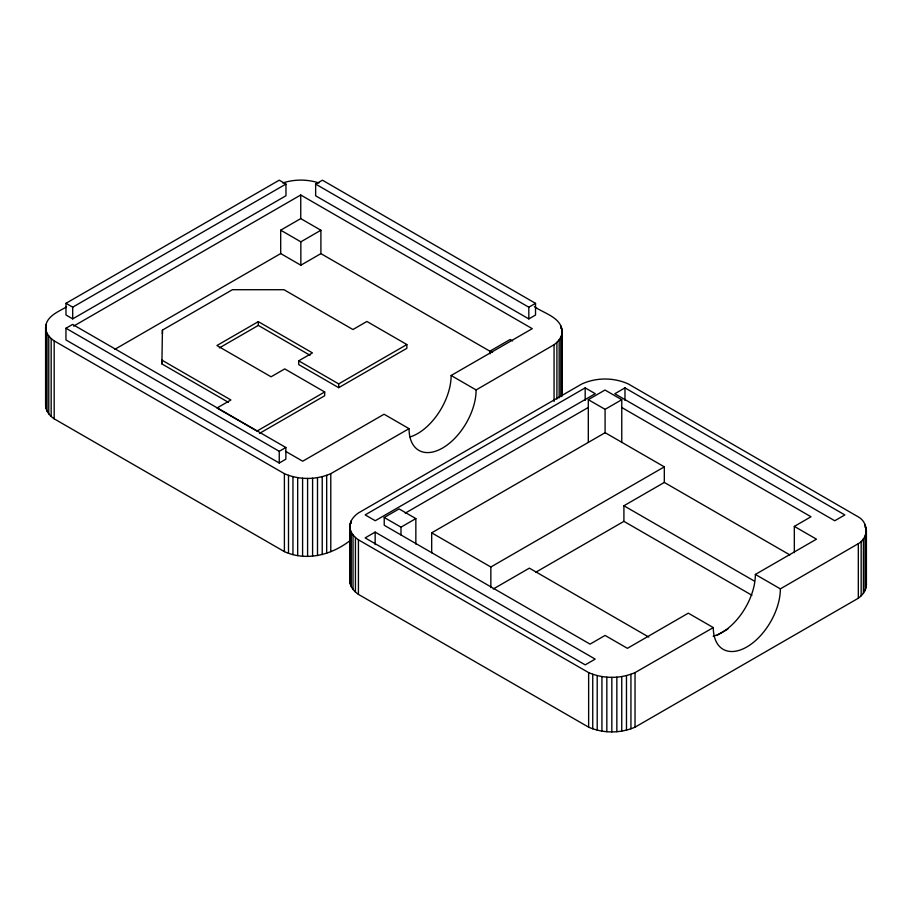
<?xml version="1.0" encoding="UTF-8"?>
<svg xmlns="http://www.w3.org/2000/svg" width="912" height="912" viewBox="0 0 912 912"><rect width="100%" height="100%" fill="white"/><g stroke="black" fill="none" stroke-linecap="round" stroke-linejoin="round"><path stroke-width="1.37" d="M228.445 402.34L161.903 363.922L162.427 330.11L232.423 289.708L283.997 289.72L352.933 329.528L366.898 321.469L406.855 344.542L406.855 348.316L338.694 387.68L298.726 364.606L298.726 360.821L312.451 352.898L258.313 321.64L216.908 345.534L271.058 376.793L284.738 368.904L324.695 391.978L324.695 395.751L259.441 433.428M534.386 306.603C543.826 313.477 561.211 317.125 562.157 331.364C562.077 336.904 558.372 341.59 554.063 344.736L476.121 389.937A47.424 27.383 -60 0 1 442.582 448.02A47.424 27.383 -60 0 1 409.043 428.663L384.066 414.23L302.704 461.21L285.456 451.258M866.4 530.282L866.4 584.843C866.32 590.395 862.615 595.08 858.317 598.226L635.037 727.172C620.479 733.487 603.197 733.487 588.639 727.172L358.427 594.385C353.936 591.318 349.946 586.633 349.843 580.944L349.843 526.395C349.946 520.695 353.936 516.021 358.427 512.954L581.822 383.986C596.334 377.363 613.844 377.363 628.357 383.986L858.317 516.91C868.669 522.644 868.669 537.932 858.317 543.666L780.364 588.867A47.424 27.383 -60 0 1 746.837 646.95A47.424 27.383 -60 0 1 713.298 627.581L688.309 613.16L627.41 648.329L605.089 635.436L590.053 644.123L384.226 525.278L384.226 517.492L399.08 508.907L415.849 518.597L415.849 544.099M350.527 540.223C332.082 554.849 306.489 561.644 284.396 551.623L54.184 418.836C49.681 415.781 45.691 411.095 45.6 405.395L45.6 327.465C46.056 316.316 58.414 311.71 66.451 306.945M45.6 405.395L45.953 402.488M349.843 580.944L350.208 578.037M65.983 303.308L279.243 180.177L285.969 184.053L285.969 195.749L72.698 318.881L65.983 314.993L65.983 303.308L72.698 307.184L285.969 184.053M65.949 328.252L72.607 324.41L285.866 447.507L285.866 459.192L279.254 463.011L65.949 339.948L65.949 328.252L279.254 451.315L285.866 447.507M315.643 184.099L322.415 180.188L535.526 303.354L535.526 315.039L528.823 318.915L315.643 195.795L315.643 184.099L528.823 307.219L528.823 318.915M73.633 326.12L300.743 194.997L532.266 328.662L451.132 375.505A47.424 27.383 -60 0 1 410.126 436.939M114.798 349.342L280.691 253.57L280.691 230.189L300.743 218.606L320.899 230.246L320.899 253.627L490.474 351.53M280.691 230.189L300.846 241.828L320.899 230.246M280.691 253.57L300.846 265.21L320.899 253.627M219.347 347.905L258.313 325.413L310 355.258M324.695 391.978L256.979 431.068L217.01 407.995L230.907 399.98L161.903 360.137L161.903 363.922M298.726 360.821L338.694 383.895L406.855 344.542M528.823 307.219L535.526 303.354M490.075 353.833L490.075 351.074L510.127 339.503L512.59 340.917M585.185 387.874L365.165 514.892L375.265 520.729L595.274 393.699L585.185 387.874L585.185 400.402M588.308 442.423L588.308 399.661L604.987 390.028L621.767 399.718L621.767 442.48M405.224 513.16L588.308 407.447M375.163 532.106L365.131 537.898L585.196 664.859L595.171 659.102L375.163 532.106L375.163 544.635M624.971 387.885L614.825 393.745L834.765 520.763L844.843 514.938L624.971 387.885L624.971 400.414M384.226 517.492L400.995 527.17L415.849 518.597M588.308 399.661L605.089 409.34L621.767 399.718M431.684 552.786L431.684 532.836L605.146 432.687L664.312 466.853L664.312 482.437L789.86 554.918M431.684 532.836L490.85 567.002L664.312 466.853M751.921 595.262L623.911 521.356L623.911 505.761L664.312 482.437M493.267 588.992L529.382 568.142L648.774 637.066M535.526 572.383L623.911 521.356M794.329 552.672L794.329 526.395L811.007 516.762L621.767 407.504M713.161 636.211A47.424 27.383 -60 0 0 755.375 574.435L816.468 539.174L794.329 526.395M717.003 635.322L727.913 629.018M45.6 327.465C45.691 333.154 49.681 337.839 54.184 340.894L284.396 473.681C298.954 480.008 316.225 480.008 330.782 473.681L409.043 428.663M349.843 526.395C349.946 532.084 353.936 536.769 358.427 539.824L588.639 672.611C603.197 678.927 620.479 678.927 635.037 672.611L713.298 627.581M282.754 182.97C294.394 179.151 307.287 179.151 318.926 182.97M490.075 351.074L492.537 352.499M451.132 375.505L476.121 389.937M755.375 574.435L780.364 588.867M623.911 505.761L754.384 581.092M866.069 581.959L866.4 584.843M866.069 527.41L866.069 587.727M865.066 524.582L865.066 527.375M865.066 535.994L865.066 590.554M863.413 538.718L863.413 593.279M861.156 541.295L861.156 595.855M858.317 543.666L858.317 598.226M635.037 672.611L635.037 727.172M630.933 674.276L630.933 728.825M626.476 675.598L626.476 730.147M621.745 676.556L621.745 731.116M616.843 677.149L616.843 731.698M611.838 677.342L611.838 731.903M606.833 677.149L606.833 731.698M605.089 409.34L605.089 433.428M601.931 676.556L601.931 731.116M597.2 675.598L597.2 730.147M592.743 674.276L592.743 728.825M588.639 672.611L588.639 727.172M562.157 331.364L562.157 395.124M561.815 328.48L561.815 396.595M560.812 325.652L560.812 328.48M560.812 337.064L560.812 396.583M559.17 339.788L559.17 397.894M556.901 342.365L556.901 399.046M554.063 344.736L554.063 401.428M490.85 567.002L490.85 587.624M400.995 527.17L400.995 534.968M358.427 539.824L358.427 594.385M355.429 537.476L355.429 592.036M353.024 534.899L353.024 589.46M351.268 520.615L351.268 523.42M351.268 532.163L351.268 586.712M350.208 523.477L350.208 583.862M338.694 383.895L338.694 387.68M330.782 473.681L330.782 551.623M326.678 475.346L326.678 553.276M322.221 476.668L322.221 554.61M317.501 477.626L317.501 555.568M312.588 478.219L312.588 556.149M307.595 478.412L307.595 556.354M302.59 478.219L302.59 556.149M300.743 194.997L300.743 218.606M300.846 241.828L300.846 265.21M297.677 477.626L297.677 555.568M292.957 476.668L292.957 554.61M288.5 475.346L288.5 553.276M284.396 473.681L284.396 551.623M279.254 451.315L279.254 463.011M258.313 321.64L258.313 325.413M162.427 330.11L162.427 333.895M72.698 307.184L72.698 318.881M54.184 340.894L54.184 418.836M51.175 338.546L51.175 416.488M48.769 335.969L48.769 413.911M47.025 333.233L47.025 411.175M45.953 324.547L45.953 408.314"/></g></svg>
